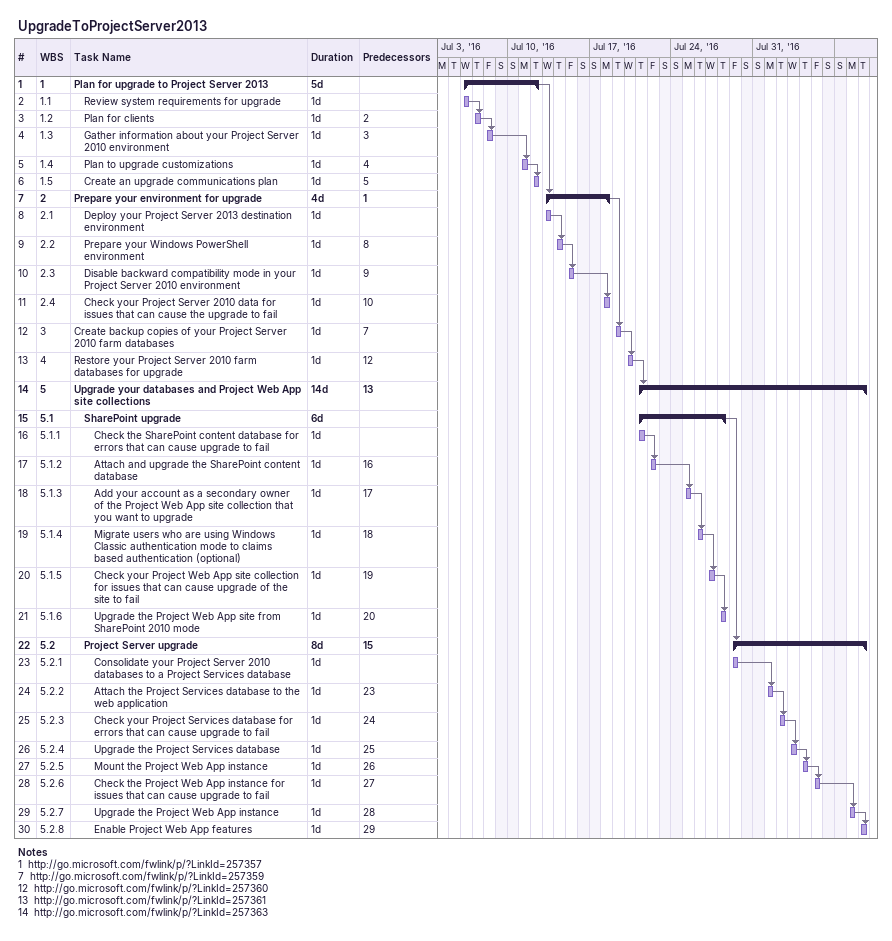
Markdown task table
UpgradeToProjectServer2013

| ID | WBS | Task | Duration | Start | Finish | Predecessors |
|---|---|---|---|---|---|---|
| 1 | 1 | **Plan for upgrade to Project Server 2013** | 5d | 2016-07-06 | 2016-07-12 |  |
| 2 | 1.1 | Review system requirements for upgrade | 1d | 2016-07-06 | 2016-07-06 |  |
| 3 | 1.2 | Plan for clients | 1d | 2016-07-07 | 2016-07-07 | 2 |
| 4 | 1.3 | Gather information about your Project Server 2010 environment | 1d | 2016-07-08 | 2016-07-08 | 3 |
| 5 | 1.4 | Plan to upgrade customizations | 1d | 2016-07-11 | 2016-07-11 | 4 |
| 6 | 1.5 | Create an upgrade communications plan | 1d | 2016-07-12 | 2016-07-12 | 5 |
| 7 | 2 | **Prepare your environment for upgrade** | 4d | 2016-07-13 | 2016-07-18 | 1 |
| 8 | 2.1 | Deploy your Project Server 2013 destination environment | 1d | 2016-07-13 | 2016-07-13 |  |
| 9 | 2.2 | Prepare your Windows PowerShell environment | 1d | 2016-07-14 | 2016-07-14 | 8 |
| 10 | 2.3 | Disable backward compatibility mode in your Project Server 2010 environment | 1d | 2016-07-15 | 2016-07-15 | 9 |
| 11 | 2.4 | Check your Project Server 2010 data for issues that can cause the upgrade to fail | 1d | 2016-07-18 | 2016-07-18 | 10 |
| 12 | 3 | Create backup copies of your Project Server 2010 farm databases | 1d | 2016-07-19 | 2016-07-19 | 7 |
| 13 | 4 | Restore your Project Server 2010 farm databases for upgrade | 1d | 2016-07-20 | 2016-07-20 | 12 |
| 14 | 5 | **Upgrade your databases and Project Web App site collections** | 14d | 2016-07-21 | 2016-08-09 | 13 |
| 15 | 5.1 | **SharePoint upgrade** | 6d | 2016-07-21 | 2016-07-28 |  |
| 16 | 5.1.1 | Check the SharePoint content database for errors that can cause upgrade to fail | 1d | 2016-07-21 | 2016-07-21 |  |
| 17 | 5.1.2 | Attach and upgrade the SharePoint content database | 1d | 2016-07-22 | 2016-07-22 | 16 |
| 18 | 5.1.3 | Add your account as a secondary owner of the Project Web App site collection that you want to upgrade | 1d | 2016-07-25 | 2016-07-25 | 17 |
| 19 | 5.1.4 | Migrate users who are using Windows Classic authentication mode to claims based authentication (optional) | 1d | 2016-07-26 | 2016-07-26 | 18 |
| 20 | 5.1.5 | Check your Project Web App site collection for issues that can cause upgrade of the site to fail | 1d | 2016-07-27 | 2016-07-27 | 19 |
| 21 | 5.1.6 | Upgrade the Project Web App site from SharePoint 2010 mode | 1d | 2016-07-28 | 2016-07-28 | 20 |
| 22 | 5.2 | **Project Server upgrade** | 8d | 2016-07-29 | 2016-08-09 | 15 |
| 23 | 5.2.1 | Consolidate your Project Server 2010 databases to a Project Services database | 1d | 2016-07-29 | 2016-07-29 |  |
| 24 | 5.2.2 | Attach the Project Services database to the web application | 1d | 2016-08-01 | 2016-08-01 | 23 |
| 25 | 5.2.3 | Check your Project Services database for errors that can cause upgrade to fail | 1d | 2016-08-02 | 2016-08-02 | 24 |
| 26 | 5.2.4 | Upgrade the Project Services database | 1d | 2016-08-03 | 2016-08-03 | 25 |
| 27 | 5.2.5 | Mount the Project Web App instance | 1d | 2016-08-04 | 2016-08-04 | 26 |
| 28 | 5.2.6 | Check the Project Web App instance for issues that can cause upgrade to fail | 1d | 2016-08-05 | 2016-08-05 | 27 |
| 29 | 5.2.7 | Upgrade the Project Web App instance | 1d | 2016-08-08 | 2016-08-08 | 28 |
| 30 | 5.2.8 | Enable Project Web App features | 1d | 2016-08-09 | 2016-08-09 | 29 |

Notes
- 1: http://go.microsoft.com/fwlink/p/?LinkId=257357
- 7: http://go.microsoft.com/fwlink/p/?LinkId=257359
- 12: http://go.microsoft.com/fwlink/p/?LinkId=257360
- 13: http://go.microsoft.com/fwlink/p/?LinkId=257361
- 14: http://go.microsoft.com/fwlink/p/?LinkId=257363
